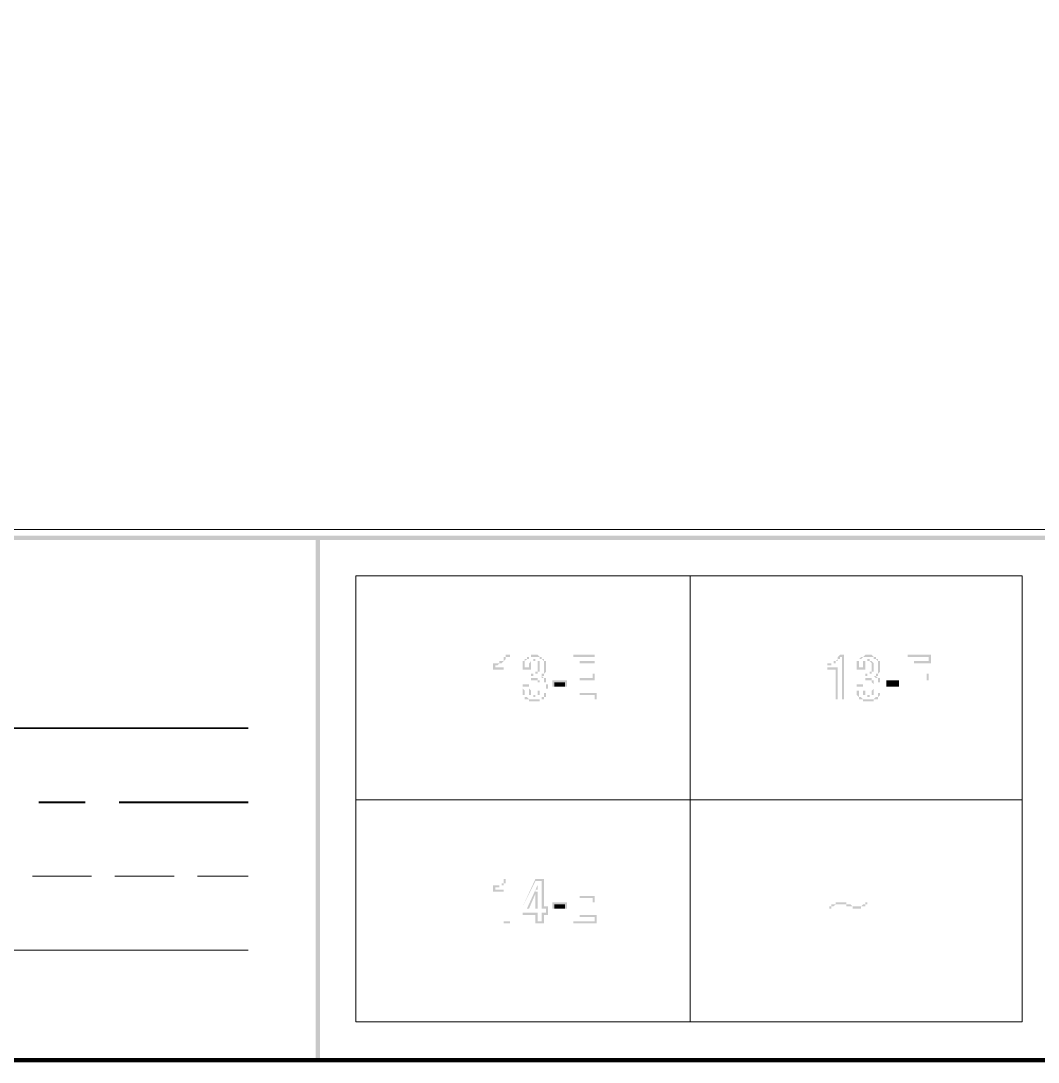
# Model space of a CAD drawing. Header units: millimetres. Extents: x 0.6 to 28.7, y 3.6 to 37.8.
# Drawn here: x 12.598 to 14.604, y 3.618 to 5.672 of the extents above; entities that cross this region are included whole.
import ezdxf

# ---------------------------------------------------------------- set-up
doc = ezdxf.new("R2010")
doc.units = ezdxf.units.MM
doc.layers.add('PDF_FRAME-TB', color=7, linetype='Continuous')

msp = doc.modelspace()

# ---------------------------------------------------------------- hatches: boundary and pattern name
at = {"layer": 'PDF_FRAME-TB', "transparency": 33554559}
h = msp.add_hatch(color=256, dxfattribs=at)
h.paths.add_polyline_path([(13.5539, 4.4174), (13.5539, 4.4174), (13.5539, 4.4174), (13.5539, 4.4132), (13.5539, 4.4132), (13.5539, 4.4132), (13.5539, 4.4132), (13.5497, 4.4091), (13.5497, 4.4091), (13.5497, 4.4091), (13.5497, 4.4091), (13.5497, 4.4091), (13.5455, 4.4049), (13.5455, 4.4049), (13.5455, 4.4049), (13.5455, 4.4049), (13.5455, 4.4049), (13.5414, 4.4049), (13.5414, 4.4049), (13.5414, 4.4049), (13.5414, 4.4049), (13.5372, 4.4007), (13.5372, 4.4007), (13.5372, 4.4007), (13.533, 4.4007), (13.533, 4.4007), (13.533, 4.4007), (13.533, 4.4007), (13.533, 4.3966), (13.5497, 4.3966), (13.5497, 4.334), (13.5622, 4.334), (13.5622, 4.4174)], flags=0)
h.paths.add_polyline_path([(13.5539, 4.4216), (13.5622, 4.4216), (13.5622, 4.334), (13.5497, 4.334), (13.5497, 4.3924), (13.5289, 4.3924), (13.5289, 4.4049), (13.5289, 4.4049), (13.533, 4.4049), (13.533, 4.4049), (13.533, 4.4049), (13.533, 4.4049), (13.5372, 4.4049), (13.5372, 4.4049), (13.5372, 4.4049), (13.5414, 4.4049), (13.5414, 4.4049), (13.5414, 4.4049), (13.5414, 4.4091), (13.5414, 4.4091), (13.5455, 4.4091), (13.5455, 4.4091), (13.5455, 4.4091), (13.5455, 4.4091), (13.5455, 4.4091), (13.5497, 4.4091), (13.5497, 4.4132), (13.5497, 4.4132), (13.5497, 4.4132), (13.5497, 4.4132), (13.5497, 4.4174), (13.5497, 4.4174), (13.5497, 4.4174), (13.5539, 4.4174), (13.5539, 4.4216), (13.5539, 4.4216)], flags=0)
h = msp.add_hatch(color=256, dxfattribs=at)
h.paths.add_polyline_path([(13.6206, 4.3799), (13.6206, 4.3799), (13.6206, 4.3799), (13.6206, 4.3799), (13.6248, 4.3799), (13.6248, 4.3841), (13.6248, 4.3841), (13.6248, 4.3841), (13.629, 4.3841), (13.629, 4.3841), (13.629, 4.3841), (13.629, 4.3882), (13.629, 4.3882), (13.629, 4.3882), (13.629, 4.3882), (13.629, 4.3924), (13.629, 4.3924), (13.629, 4.3924), (13.629, 4.3924), (13.629, 4.3966), (13.629, 4.3966), (13.629, 4.3966), (13.629, 4.3966), (13.629, 4.4007), (13.629, 4.4007), (13.629, 4.4007), (13.629, 4.4049), (13.629, 4.4049), (13.629, 4.4049), (13.629, 4.4049), (13.629, 4.4091), (13.629, 4.4091), (13.629, 4.4091), (13.629, 4.4091), (13.6248, 4.4132), (13.6248, 4.4132), (13.6248, 4.4132), (13.6248, 4.4132), (13.6248, 4.4132), (13.6248, 4.4132), (13.6206, 4.4132), (13.6206, 4.4174), (13.6206, 4.4174), (13.6206, 4.4174), (13.6164, 4.4174), (13.6164, 4.4174), (13.6164, 4.4174), (13.6164, 4.4174), (13.6123, 4.4174), (13.6123, 4.4174), (13.6123, 4.4174), (13.6081, 4.4174), (13.6081, 4.4174), (13.6081, 4.4174), (13.6039, 4.4174), (13.6039, 4.4174), (13.6039, 4.4174), (13.6039, 4.4174), (13.5998, 4.4174), (13.5998, 4.4174), (13.5998, 4.4174), (13.5998, 4.4132), (13.5956, 4.4132), (13.5956, 4.4132), (13.5956, 4.4132), (13.5956, 4.4132), (13.5956, 4.4132), (13.5956, 4.4132), (13.5914, 4.4091), (13.5914, 4.4091), (13.5914, 4.4091), (13.5914, 4.4091), (13.5914, 4.4049), (13.5914, 4.4049), (13.5914, 4.4049), (13.5914, 4.4049), (13.5914, 4.4007), (13.5914, 4.4007), (13.5914, 4.4007), (13.5914, 4.3966), (13.5914, 4.3966), (13.5914, 4.3966), (13.5998, 4.3966), (13.5998, 4.3966), (13.5998, 4.4007), (13.5998, 4.4007), (13.5998, 4.4007), (13.5998, 4.4007), (13.5998, 4.4049), (13.5998, 4.4049), (13.5998, 4.4049), (13.5998, 4.4049), (13.6039, 4.4091), (13.6039, 4.4091), (13.6039, 4.4091), (13.6039, 4.4091), (13.6039, 4.4091), (13.6039, 4.4091), (13.6081, 4.4091), (13.6081, 4.4091), (13.6081, 4.4132), (13.6081, 4.4132), (13.6123, 4.4132), (13.6123, 4.4091), (13.6123, 4.4091), (13.6164, 4.4091), (13.6164, 4.4091), (13.6164, 4.4091), (13.6164, 4.4091), (13.6164, 4.4091), (13.6164, 4.4091), (13.6206, 4.4091), (13.6206, 4.4049), (13.6206, 4.4049), (13.6206, 4.4049), (13.6206, 4.4049), (13.6206, 4.4007), (13.6206, 4.4007), (13.6206, 4.4007), (13.6206, 4.3966), (13.6206, 4.3966), (13.6206, 4.3966), (13.6206, 4.3924), (13.6206, 4.3924), (13.6206, 4.3924), (13.6206, 4.3924), (13.6206, 4.3882), (13.6206, 4.3882), (13.6206, 4.3882), (13.6164, 4.3882), (13.6164, 4.3841), (13.6164, 4.3841), (13.6164, 4.3841), (13.6164, 4.3841), (13.6164, 4.3841), (13.6123, 4.3841), (13.6123, 4.3841), (13.6123, 4.3841), (13.6123, 4.3841), (13.6081, 4.3841), (13.6081, 4.3841), (13.6081, 4.3799), (13.6039, 4.3799), (13.6039, 4.3757), (13.6081, 4.3757), (13.6081, 4.3757), (13.6081, 4.3757), (13.6123, 4.3757), (13.6123, 4.3757), (13.6123, 4.3757), (13.6123, 4.3757), (13.6164, 4.3757), (13.6164, 4.3757), (13.6164, 4.3757), (13.6164, 4.3716), (13.6164, 4.3716), (13.6206, 4.3716), (13.6206, 4.3716), (13.6206, 4.3716), (13.6206, 4.3716), (13.6206, 4.3674), (13.6206, 4.3674), (13.6206, 4.3674), (13.6206, 4.3674), (13.6206, 4.3632), (13.6206, 4.3632), (13.6206, 4.3632), (13.6206, 4.359), (13.6206, 4.359), (13.6206, 4.359), (13.6206, 4.359), (13.6206, 4.3549), (13.6206, 4.3549), (13.6206, 4.3549), (13.6206, 4.3507), (13.6206, 4.3507), (13.6206, 4.3507), (13.6206, 4.3465), (13.6206, 4.3465), (13.6206, 4.3465), (13.6206, 4.3465), (13.6206, 4.3465), (13.6206, 4.3424), (13.6206, 4.3424), (13.6164, 4.3424), (13.6164, 4.3424), (13.6164, 4.3424), (13.6164, 4.3424), (13.6164, 4.3424), (13.6123, 4.3424), (13.6123, 4.3382), (13.6123, 4.3382), (13.6123, 4.3382), (13.6081, 4.3382), (13.6081, 4.3424), (13.6081, 4.3424), (13.6039, 4.3424), (13.6039, 4.3424), (13.6039, 4.3424), (13.6039, 4.3424), (13.6039, 4.3424), (13.5998, 4.3424), (13.5998, 4.3465), (13.5998, 4.3465), (13.5998, 4.3465), (13.5998, 4.3465), (13.5998, 4.3465), (13.5998, 4.3507), (13.5998, 4.3507), (13.5998, 4.3507), (13.5998, 4.3507), (13.5998, 4.3549), (13.5998, 4.3549), (13.5998, 4.3549), (13.5998, 4.359), (13.5998, 4.359), (13.5873, 4.359), (13.5873, 4.359), (13.5873, 4.3549), (13.5873, 4.3549), (13.5873, 4.3549), (13.5914, 4.3507), (13.5914, 4.3507), (13.5914, 4.3507), (13.5914, 4.3465), (13.5914, 4.3465), (13.5914, 4.3465), (13.5914, 4.3465), (13.5914, 4.3424), (13.5914, 4.3424), (13.5914, 4.3424), (13.5914, 4.3424), (13.5914, 4.3382), (13.5956, 4.3382), (13.5956, 4.3382), (13.5956, 4.3382), (13.5956, 4.3382), (13.5956, 4.3382), (13.5956, 4.3382), (13.5998, 4.334), (13.5998, 4.334), (13.5998, 4.334), (13.5998, 4.334), (13.6039, 4.334), (13.6039, 4.334), (13.6039, 4.334), (13.6039, 4.334), (13.6081, 4.334), (13.6081, 4.334), (13.6081, 4.334), (13.6081, 4.334), (13.6123, 4.334), (13.6123, 4.334), (13.6123, 4.334), (13.6164, 4.334), (13.6164, 4.334), (13.6164, 4.334), (13.6206, 4.334), (13.6206, 4.334), (13.6206, 4.334), (13.6206, 4.334), (13.6248, 4.334), (13.6248, 4.3382), (13.6248, 4.3382), (13.6248, 4.3382), (13.6248, 4.3382), (13.6248, 4.3382), (13.629, 4.3382), (13.629, 4.3382), (13.629, 4.3424), (13.629, 4.3424), (13.629, 4.3424), (13.629, 4.3424), (13.629, 4.3424), (13.629, 4.3465), (13.629, 4.3465), (13.6331, 4.3465), (13.6331, 4.3465), (13.6331, 4.3507), (13.6331, 4.3507), (13.6331, 4.3507), (13.6331, 4.3549), (13.6331, 4.3549), (13.6331, 4.3549), (13.6331, 4.359), (13.6331, 4.359), (13.6331, 4.359), (13.6331, 4.3632), (13.6331, 4.3632), (13.6331, 4.3632), (13.6331, 4.3632), (13.6331, 4.3674), (13.6331, 4.3674), (13.6331, 4.3674), (13.629, 4.3674), (13.629, 4.3716), (13.629, 4.3716), (13.629, 4.3716), (13.629, 4.3716), (13.629, 4.3716), (13.629, 4.3757), (13.629, 4.3757), (13.6248, 4.3757), (13.6248, 4.3757), (13.6248, 4.3757), (13.6248, 4.3757), (13.6248, 4.3799), (13.6206, 4.3799), (13.6206, 4.3799), (13.6206, 4.3799)], flags=0)
h.paths.add_polyline_path([(13.6248, 4.3799), (13.6248, 4.3799), (13.6248, 4.3799), (13.6248, 4.3799), (13.629, 4.3757), (13.629, 4.3757), (13.629, 4.3757), (13.629, 4.3757), (13.629, 4.3757), (13.6331, 4.3757), (13.6331, 4.3716), (13.6331, 4.3716), (13.6331, 4.3716), (13.6331, 4.3716), (13.6331, 4.3716), (13.6331, 4.3674), (13.6331, 4.3674), (13.6331, 4.3674), (13.6331, 4.3674), (13.6331, 4.3632), (13.6331, 4.3632), (13.6373, 4.3632), (13.6373, 4.359), (13.6373, 4.359), (13.6373, 4.359), (13.6373, 4.359), (13.6373, 4.3549), (13.6373, 4.3549), (13.6331, 4.3549), (13.6331, 4.3507), (13.6331, 4.3507), (13.6331, 4.3507), (13.6331, 4.3465), (13.6331, 4.3465), (13.6331, 4.3465), (13.6331, 4.3465), (13.6331, 4.3424), (13.6331, 4.3424), (13.6331, 4.3424), (13.6331, 4.3424), (13.6331, 4.3382), (13.629, 4.3382), (13.629, 4.3382), (13.629, 4.3382), (13.629, 4.3382), (13.629, 4.3382), (13.629, 4.334), (13.629, 4.334), (13.6248, 4.334), (13.6248, 4.334), (13.6248, 4.334), (13.6248, 4.334), (13.6206, 4.334), (13.6206, 4.334), (13.6206, 4.3299), (13.6206, 4.3299), (13.6164, 4.3299), (13.6164, 4.3299), (13.6164, 4.3299), (13.6164, 4.3299), (13.6123, 4.3299), (13.6123, 4.3299), (13.6123, 4.3299), (13.6081, 4.3299), (13.6081, 4.3299), (13.6081, 4.3299), (13.6039, 4.3299), (13.6039, 4.3299), (13.6039, 4.3299), (13.6039, 4.3299), (13.5998, 4.3299), (13.5998, 4.3299), (13.5998, 4.334), (13.5998, 4.334), (13.5956, 4.334), (13.5956, 4.334), (13.5956, 4.334), (13.5956, 4.334), (13.5956, 4.334), (13.5914, 4.334), (13.5914, 4.3382), (13.5914, 4.3382), (13.5914, 4.3382), (13.5914, 4.3382), (13.5914, 4.3382), (13.5914, 4.3382), (13.5914, 4.3424), (13.5873, 4.3424), (13.5873, 4.3424), (13.5873, 4.3424), (13.5873, 4.3465), (13.5873, 4.3465), (13.5873, 4.3465), (13.5873, 4.3465), (13.5873, 4.3507), (13.5873, 4.3507), (13.5873, 4.3507), (13.5873, 4.3549), (13.5873, 4.3549), (13.5873, 4.3549), (13.5873, 4.359), (13.5873, 4.359), (13.5873, 4.359), (13.5873, 4.359), (13.5873, 4.359), (13.5873, 4.3632), (13.5998, 4.3632), (13.5998, 4.359), (13.5998, 4.359), (13.5998, 4.3549), (13.5998, 4.3549), (13.5998, 4.3549), (13.6039, 4.3507), (13.6039, 4.3507), (13.6039, 4.3507), (13.6039, 4.3507), (13.6039, 4.3465), (13.6039, 4.3465), (13.6039, 4.3465), (13.6039, 4.3465), (13.6039, 4.3465), (13.6039, 4.3465), (13.6039, 4.3424), (13.6081, 4.3424), (13.6081, 4.3424), (13.6081, 4.3424), (13.6081, 4.3424), (13.6123, 4.3424), (13.6123, 4.3424), (13.6123, 4.3424), (13.6123, 4.3424), (13.6164, 4.3424), (13.6164, 4.3465), (13.6164, 4.3465), (13.6164, 4.3465), (13.6164, 4.3465), (13.6164, 4.3465), (13.6164, 4.3465), (13.6164, 4.3507), (13.6164, 4.3507), (13.6206, 4.3507), (13.6206, 4.3507), (13.6206, 4.3549), (13.6206, 4.3549), (13.6206, 4.3549), (13.6206, 4.359), (13.6206, 4.359), (13.6206, 4.359), (13.6206, 4.3632), (13.6206, 4.3632), (13.6206, 4.3632), (13.6206, 4.3674), (13.6164, 4.3674), (13.6164, 4.3674), (13.6164, 4.3674), (13.6164, 4.3674), (13.6164, 4.3716), (13.6164, 4.3716), (13.6164, 4.3716), (13.6164, 4.3716), (13.6164, 4.3716), (13.6123, 4.3716), (13.6123, 4.3716), (13.6123, 4.3716), (13.6081, 4.3716), (13.6081, 4.3716), (13.6081, 4.3716), (13.6081, 4.3716), (13.6039, 4.3716), (13.6039, 4.3716), (13.6039, 4.3716), (13.6039, 4.3716), (13.6039, 4.3841), (13.6039, 4.3841), (13.6081, 4.3841), (13.6081, 4.3841), (13.6081, 4.3841), (13.6081, 4.3841), (13.6123, 4.3841), (13.6123, 4.3841), (13.6123, 4.3841), (13.6123, 4.3882), (13.6164, 4.3882), (13.6164, 4.3882), (13.6164, 4.3882), (13.6164, 4.3882), (13.6164, 4.3882), (13.6164, 4.3924), (13.6164, 4.3924), (13.6164, 4.3924), (13.6164, 4.3924), (13.6164, 4.3966), (13.6164, 4.3966), (13.6164, 4.3966), (13.6164, 4.3966), (13.6164, 4.4007), (13.6164, 4.4007), (13.6164, 4.4007), (13.6164, 4.4049), (13.6164, 4.4049), (13.6164, 4.4049), (13.6164, 4.4049), (13.6164, 4.4049), (13.6164, 4.4049), (13.6164, 4.4091), (13.6123, 4.4091), (13.6123, 4.4091), (13.6123, 4.4091), (13.6081, 4.4091), (13.6081, 4.4091), (13.6081, 4.4091), (13.6081, 4.4091), (13.6039, 4.4091), (13.6039, 4.4049), (13.6039, 4.4049), (13.6039, 4.4049), (13.6039, 4.4049), (13.6039, 4.4049), (13.6039, 4.4049), (13.6039, 4.4007), (13.6039, 4.4007), (13.6039, 4.4007), (13.6039, 4.3966), (13.6039, 4.3966), (13.6039, 4.3966), (13.6039, 4.3924), (13.5873, 4.3924), (13.5873, 4.3966), (13.5873, 4.3966), (13.5873, 4.4007), (13.5873, 4.4007), (13.5873, 4.4007), (13.5873, 4.4049), (13.5873, 4.4049), (13.5873, 4.4049), (13.5873, 4.4049), (13.5873, 4.4091), (13.5873, 4.4091), (13.5914, 4.4091), (13.5914, 4.4091), (13.5914, 4.4132), (13.5914, 4.4132), (13.5914, 4.4132), (13.5914, 4.4132), (13.5914, 4.4132), (13.5914, 4.4132), (13.5956, 4.4132), (13.5956, 4.4174), (13.5956, 4.4174), (13.5956, 4.4174), (13.5956, 4.4174), (13.5998, 4.4174), (13.5998, 4.4174), (13.5998, 4.4174), (13.5998, 4.4174), (13.6039, 4.4174), (13.6039, 4.4216), (13.6039, 4.4216), (13.6039, 4.4216), (13.6081, 4.4216), (13.6081, 4.4216), (13.6081, 4.4216), (13.6123, 4.4216), (13.6123, 4.4216), (13.6123, 4.4216), (13.6164, 4.4216), (13.6164, 4.4216), (13.6164, 4.4216), (13.6164, 4.4216), (13.6206, 4.4174), (13.6206, 4.4174), (13.6206, 4.4174), (13.6206, 4.4174), (13.6248, 4.4174), (13.6248, 4.4174), (13.6248, 4.4174), (13.6248, 4.4174), (13.6248, 4.4132), (13.629, 4.4132), (13.629, 4.4132), (13.629, 4.4132), (13.629, 4.4132), (13.629, 4.4132), (13.629, 4.4091), (13.6331, 4.4091), (13.6331, 4.4091), (13.6331, 4.4091), (13.6331, 4.4049), (13.6331, 4.4049), (13.6331, 4.4049), (13.6331, 4.4007), (13.6331, 4.4007), (13.6331, 4.4007), (13.6331, 4.4007), (13.6331, 4.3966), (13.6331, 4.3966), (13.6331, 4.3966), (13.6331, 4.3924), (13.6331, 4.3924), (13.6331, 4.3924), (13.6331, 4.3924), (13.6331, 4.3882), (13.6331, 4.3882), (13.6331, 4.3882), (13.6331, 4.3882), (13.629, 4.3841), (13.629, 4.3841), (13.629, 4.3841), (13.629, 4.3841), (13.629, 4.3841), (13.629, 4.3841), (13.629, 4.3799), (13.6248, 4.3799), (13.6248, 4.3799), (13.6248, 4.3799), (13.6248, 4.3799)], flags=0)
h = msp.add_hatch(color=256, dxfattribs=at)
h.paths.add_polyline_path([(13.6873, 4.4174), (13.6873, 4.334), (13.729, 4.334), (13.729, 4.3424), (13.6998, 4.3424), (13.6998, 4.3757), (13.7249, 4.3757), (13.7249, 4.3841), (13.6998, 4.3841), (13.6998, 4.4091), (13.729, 4.4091), (13.729, 4.4174)], flags=0)
h.paths.add_polyline_path([(13.6873, 4.4216), (13.729, 4.4216), (13.729, 4.4049), (13.6998, 4.4049), (13.6998, 4.3841), (13.729, 4.3841), (13.729, 4.3716), (13.6998, 4.3716), (13.6998, 4.3465), (13.7332, 4.3465), (13.7332, 4.334), (13.6873, 4.334)], flags=0)
h = msp.add_hatch(color=256, dxfattribs=at)
h.paths.add_polyline_path([(14.2127, 4.4174), (14.2127, 4.4174), (14.2127, 4.4174), (14.2127, 4.4132), (14.2127, 4.4132), (14.2127, 4.4132), (14.2086, 4.4132), (14.2086, 4.4091), (14.2086, 4.4091), (14.2086, 4.4091), (14.2086, 4.4091), (14.2044, 4.4091), (14.2044, 4.4049), (14.2044, 4.4049), (14.2044, 4.4049), (14.2044, 4.4049), (14.2002, 4.4049), (14.2002, 4.4049), (14.2002, 4.4049), (14.2002, 4.4049), (14.1961, 4.4049), (14.1961, 4.4007), (14.1961, 4.4007), (14.1961, 4.4007), (14.1919, 4.4007), (14.1919, 4.4007), (14.1919, 4.4007), (14.1877, 4.4007), (14.1877, 4.3966), (14.2086, 4.3966), (14.2086, 4.334), (14.2169, 4.334), (14.2169, 4.4174)], flags=0)
h.paths.add_polyline_path([(14.2127, 4.4216), (14.2211, 4.4216), (14.2211, 4.334), (14.2044, 4.334), (14.2044, 4.3924), (14.1877, 4.3924), (14.1877, 4.4049), (14.1877, 4.4049), (14.1877, 4.4049), (14.1919, 4.4049), (14.1919, 4.4049), (14.1919, 4.4049), (14.1961, 4.4049), (14.1961, 4.4049), (14.1961, 4.4049), (14.1961, 4.4049), (14.2002, 4.4049), (14.2002, 4.4049), (14.2002, 4.4091), (14.2002, 4.4091), (14.2044, 4.4091), (14.2044, 4.4091), (14.2044, 4.4091), (14.2044, 4.4091), (14.2044, 4.4091), (14.2044, 4.4091), (14.2086, 4.4132), (14.2086, 4.4132), (14.2086, 4.4132), (14.2086, 4.4132), (14.2086, 4.4174), (14.2086, 4.4174), (14.2086, 4.4174), (14.2086, 4.4174), (14.2127, 4.4216), (14.2127, 4.4216)], flags=0)
h = msp.add_hatch(color=256, dxfattribs=at)
h.paths.add_polyline_path([(14.2795, 4.3799), (14.2795, 4.3799), (14.2795, 4.3799), (14.2795, 4.3799), (14.2836, 4.3799), (14.2836, 4.3841), (14.2836, 4.3841), (14.2836, 4.3841), (14.2836, 4.3841), (14.2878, 4.3841), (14.2878, 4.3841), (14.2878, 4.3882), (14.2878, 4.3882), (14.2878, 4.3882), (14.2878, 4.3882), (14.2878, 4.3924), (14.2878, 4.3924), (14.2878, 4.3924), (14.2878, 4.3924), (14.2878, 4.3966), (14.2878, 4.3966), (14.2878, 4.3966), (14.2878, 4.3966), (14.2878, 4.4007), (14.2878, 4.4007), (14.2878, 4.4007), (14.2878, 4.4049), (14.2878, 4.4049), (14.2878, 4.4049), (14.2878, 4.4049), (14.2878, 4.4091), (14.2878, 4.4091), (14.2878, 4.4091), (14.2878, 4.4091), (14.2836, 4.4132), (14.2836, 4.4132), (14.2836, 4.4132), (14.2836, 4.4132), (14.2836, 4.4132), (14.2795, 4.4132), (14.2795, 4.4132), (14.2795, 4.4174), (14.2795, 4.4174), (14.2795, 4.4174), (14.2753, 4.4174), (14.2753, 4.4174), (14.2753, 4.4174), (14.2711, 4.4174), (14.2711, 4.4174), (14.2711, 4.4174), (14.2711, 4.4174), (14.267, 4.4174), (14.267, 4.4174), (14.267, 4.4174), (14.2628, 4.4174), (14.2628, 4.4174), (14.2628, 4.4174), (14.2586, 4.4174), (14.2586, 4.4174), (14.2586, 4.4174), (14.2586, 4.4174), (14.2545, 4.4132), (14.2545, 4.4132), (14.2545, 4.4132), (14.2545, 4.4132), (14.2545, 4.4132), (14.2545, 4.4132), (14.2503, 4.4132), (14.2503, 4.4091), (14.2503, 4.4091), (14.2503, 4.4091), (14.2503, 4.4091), (14.2503, 4.4049), (14.2503, 4.4049), (14.2503, 4.4049), (14.2503, 4.4049), (14.2503, 4.4007), (14.2503, 4.4007), (14.2503, 4.4007), (14.2503, 4.3966), (14.2503, 4.3966), (14.2503, 4.3966), (14.2586, 4.3966), (14.2586, 4.3966), (14.2586, 4.4007), (14.2586, 4.4007), (14.2586, 4.4007), (14.2586, 4.4007), (14.2586, 4.4049), (14.2586, 4.4049), (14.2586, 4.4049), (14.2586, 4.4049), (14.2586, 4.4091), (14.2586, 4.4091), (14.2628, 4.4091), (14.2628, 4.4091), (14.2628, 4.4091), (14.2628, 4.4091), (14.267, 4.4091), (14.267, 4.4091), (14.267, 4.4132), (14.267, 4.4132), (14.2711, 4.4132), (14.2711, 4.4091), (14.2711, 4.4091), (14.2753, 4.4091), (14.2753, 4.4091), (14.2753, 4.4091), (14.2753, 4.4091), (14.2753, 4.4091), (14.2753, 4.4091), (14.2753, 4.4091), (14.2795, 4.4049), (14.2795, 4.4049), (14.2795, 4.4049), (14.2795, 4.4049), (14.2795, 4.4007), (14.2795, 4.4007), (14.2795, 4.4007), (14.2795, 4.3966), (14.2795, 4.3966), (14.2795, 4.3966), (14.2795, 4.3924), (14.2795, 4.3924), (14.2795, 4.3924), (14.2795, 4.3924), (14.2795, 4.3882), (14.2795, 4.3882), (14.2753, 4.3882), (14.2753, 4.3882), (14.2753, 4.3841), (14.2753, 4.3841), (14.2753, 4.3841), (14.2753, 4.3841), (14.2753, 4.3841), (14.2711, 4.3841), (14.2711, 4.3841), (14.2711, 4.3841), (14.2711, 4.3841), (14.267, 4.3841), (14.267, 4.3841), (14.267, 4.3799), (14.2628, 4.3799), (14.2628, 4.3757), (14.2628, 4.3757), (14.267, 4.3757), (14.267, 4.3757), (14.267, 4.3757), (14.2711, 4.3757), (14.2711, 4.3757), (14.2711, 4.3757), (14.2753, 4.3757), (14.2753, 4.3757), (14.2753, 4.3757), (14.2753, 4.3716), (14.2753, 4.3716), (14.2795, 4.3716), (14.2795, 4.3716), (14.2795, 4.3716), (14.2795, 4.3716), (14.2795, 4.3674), (14.2795, 4.3674), (14.2795, 4.3674), (14.2795, 4.3674), (14.2795, 4.3632), (14.2795, 4.3632), (14.2795, 4.3632), (14.2795, 4.359), (14.2795, 4.359), (14.2795, 4.359), (14.2795, 4.359), (14.2795, 4.3549), (14.2795, 4.3549), (14.2795, 4.3549), (14.2795, 4.3507), (14.2795, 4.3507), (14.2795, 4.3507), (14.2795, 4.3465), (14.2795, 4.3465), (14.2795, 4.3465), (14.2795, 4.3465), (14.2795, 4.3465), (14.2795, 4.3424), (14.2753, 4.3424), (14.2753, 4.3424), (14.2753, 4.3424), (14.2753, 4.3424), (14.2753, 4.3424), (14.2711, 4.3424), (14.2711, 4.3424), (14.2711, 4.3382), (14.2711, 4.3382), (14.267, 4.3382), (14.267, 4.3382), (14.267, 4.3424), (14.267, 4.3424), (14.2628, 4.3424), (14.2628, 4.3424), (14.2628, 4.3424), (14.2628, 4.3424), (14.2628, 4.3424), (14.2586, 4.3424), (14.2586, 4.3465), (14.2586, 4.3465), (14.2586, 4.3465), (14.2586, 4.3465), (14.2586, 4.3465), (14.2586, 4.3507), (14.2586, 4.3507), (14.2586, 4.3507), (14.2586, 4.3507), (14.2586, 4.3549), (14.2586, 4.3549), (14.2586, 4.3549), (14.2586, 4.359), (14.2586, 4.359), (14.2461, 4.359), (14.2461, 4.359), (14.2461, 4.3549), (14.2461, 4.3549), (14.2461, 4.3549), (14.2461, 4.3507), (14.2461, 4.3507), (14.2503, 4.3507), (14.2503, 4.3465), (14.2503, 4.3465), (14.2503, 4.3465), (14.2503, 4.3465), (14.2503, 4.3424), (14.2503, 4.3424), (14.2503, 4.3424), (14.2503, 4.3424), (14.2503, 4.3382), (14.2503, 4.3382), (14.2545, 4.3382), (14.2545, 4.3382), (14.2545, 4.3382), (14.2545, 4.3382), (14.2545, 4.3382), (14.2586, 4.334), (14.2586, 4.334), (14.2586, 4.334), (14.2586, 4.334), (14.2586, 4.334), (14.2628, 4.334), (14.2628, 4.334), (14.2628, 4.334), (14.267, 4.334), (14.267, 4.334), (14.267, 4.334), (14.267, 4.334), (14.2711, 4.334), (14.2711, 4.334), (14.2711, 4.334), (14.2753, 4.334), (14.2753, 4.334), (14.2753, 4.334), (14.2753, 4.334), (14.2795, 4.334), (14.2795, 4.334), (14.2795, 4.334), (14.2795, 4.334), (14.2836, 4.3382), (14.2836, 4.3382), (14.2836, 4.3382), (14.2836, 4.3382), (14.2836, 4.3382), (14.2836, 4.3382), (14.2878, 4.3382), (14.2878, 4.3424), (14.2878, 4.3424), (14.2878, 4.3424), (14.2878, 4.3424), (14.2878, 4.3424), (14.2878, 4.3465), (14.2878, 4.3465), (14.2878, 4.3465), (14.292, 4.3465), (14.292, 4.3507), (14.292, 4.3507), (14.292, 4.3507), (14.292, 4.3549), (14.292, 4.3549), (14.292, 4.3549), (14.292, 4.359), (14.292, 4.359), (14.292, 4.359), (14.292, 4.3632), (14.292, 4.3632), (14.292, 4.3632), (14.292, 4.3632), (14.292, 4.3674), (14.292, 4.3674), (14.2878, 4.3674), (14.2878, 4.3674), (14.2878, 4.3716), (14.2878, 4.3716), (14.2878, 4.3716), (14.2878, 4.3716), (14.2878, 4.3716), (14.2878, 4.3757), (14.2878, 4.3757), (14.2836, 4.3757), (14.2836, 4.3757), (14.2836, 4.3757), (14.2836, 4.3757), (14.2795, 4.3799), (14.2795, 4.3799), (14.2795, 4.3799), (14.2795, 4.3799)], flags=0)
h.paths.add_polyline_path([(14.2836, 4.3799), (14.2836, 4.3799), (14.2836, 4.3799), (14.2836, 4.3799), (14.2878, 4.3757), (14.2878, 4.3757), (14.2878, 4.3757), (14.2878, 4.3757), (14.2878, 4.3757), (14.292, 4.3757), (14.292, 4.3716), (14.292, 4.3716), (14.292, 4.3716), (14.292, 4.3716), (14.292, 4.3716), (14.292, 4.3674), (14.292, 4.3674), (14.292, 4.3674), (14.292, 4.3674), (14.292, 4.3632), (14.292, 4.3632), (14.292, 4.3632), (14.292, 4.359), (14.292, 4.359), (14.292, 4.359), (14.292, 4.359), (14.292, 4.3549), (14.292, 4.3549), (14.292, 4.3549), (14.292, 4.3507), (14.292, 4.3507), (14.292, 4.3507), (14.292, 4.3465), (14.292, 4.3465), (14.292, 4.3465), (14.292, 4.3465), (14.292, 4.3424), (14.292, 4.3424), (14.292, 4.3424), (14.292, 4.3424), (14.2878, 4.3382), (14.2878, 4.3382), (14.2878, 4.3382), (14.2878, 4.3382), (14.2878, 4.3382), (14.2878, 4.3382), (14.2878, 4.334), (14.2836, 4.334), (14.2836, 4.334), (14.2836, 4.334), (14.2836, 4.334), (14.2836, 4.334), (14.2795, 4.334), (14.2795, 4.334), (14.2795, 4.3299), (14.2795, 4.3299), (14.2753, 4.3299), (14.2753, 4.3299), (14.2753, 4.3299), (14.2711, 4.3299), (14.2711, 4.3299), (14.2711, 4.3299), (14.2711, 4.3299), (14.267, 4.3299), (14.267, 4.3299), (14.267, 4.3299), (14.2628, 4.3299), (14.2628, 4.3299), (14.2628, 4.3299), (14.2628, 4.3299), (14.2586, 4.3299), (14.2586, 4.3299), (14.2586, 4.334), (14.2586, 4.334), (14.2545, 4.334), (14.2545, 4.334), (14.2545, 4.334), (14.2545, 4.334), (14.2503, 4.334), (14.2503, 4.334), (14.2503, 4.3382), (14.2503, 4.3382), (14.2503, 4.3382), (14.2503, 4.3382), (14.2503, 4.3382), (14.2503, 4.3382), (14.2461, 4.3424), (14.2461, 4.3424), (14.2461, 4.3424), (14.2461, 4.3424), (14.2461, 4.3465), (14.2461, 4.3465), (14.2461, 4.3465), (14.2461, 4.3465), (14.2461, 4.3507), (14.2461, 4.3507), (14.2461, 4.3507), (14.2461, 4.3549), (14.2461, 4.3549), (14.2461, 4.3549), (14.2461, 4.359), (14.2461, 4.359), (14.2461, 4.359), (14.2461, 4.359), (14.2461, 4.359), (14.2461, 4.3632), (14.2586, 4.3632), (14.2586, 4.359), (14.2586, 4.359), (14.2586, 4.3549), (14.2586, 4.3549), (14.2586, 4.3549), (14.2586, 4.3507), (14.2586, 4.3507), (14.2628, 4.3507), (14.2628, 4.3507), (14.2628, 4.3465), (14.2628, 4.3465), (14.2628, 4.3465), (14.2628, 4.3465), (14.2628, 4.3465), (14.2628, 4.3465), (14.2628, 4.3424), (14.267, 4.3424), (14.267, 4.3424), (14.267, 4.3424), (14.267, 4.3424), (14.267, 4.3424), (14.2711, 4.3424), (14.2711, 4.3424), (14.2711, 4.3424), (14.2753, 4.3424), (14.2753, 4.3465), (14.2753, 4.3465), (14.2753, 4.3465), (14.2753, 4.3465), (14.2753, 4.3465), (14.2753, 4.3465), (14.2753, 4.3507), (14.2753, 4.3507), (14.2753, 4.3507), (14.2753, 4.3507), (14.2795, 4.3549), (14.2795, 4.3549), (14.2795, 4.3549), (14.2795, 4.359), (14.2795, 4.359), (14.2795, 4.359), (14.2795, 4.3632), (14.2795, 4.3632), (14.2795, 4.3632), (14.2753, 4.3674), (14.2753, 4.3674), (14.2753, 4.3674), (14.2753, 4.3674), (14.2753, 4.3674), (14.2753, 4.3716), (14.2753, 4.3716), (14.2753, 4.3716), (14.2753, 4.3716), (14.2711, 4.3716), (14.2711, 4.3716), (14.2711, 4.3716), (14.2711, 4.3716), (14.267, 4.3716), (14.267, 4.3716), (14.267, 4.3716), (14.2628, 4.3716), (14.2628, 4.3716), (14.2628, 4.3716), (14.2628, 4.3716), (14.2628, 4.3716), (14.2628, 4.3841), (14.2628, 4.3841), (14.2628, 4.3841), (14.267, 4.3841), (14.267, 4.3841), (14.267, 4.3841), (14.2711, 4.3841), (14.2711, 4.3841), (14.2711, 4.3841), (14.2711, 4.3882), (14.2711, 4.3882), (14.2753, 4.3882), (14.2753, 4.3882), (14.2753, 4.3882), (14.2753, 4.3882), (14.2753, 4.3924), (14.2753, 4.3924), (14.2753, 4.3924), (14.2753, 4.3924), (14.2753, 4.3966), (14.2753, 4.3966), (14.2753, 4.3966), (14.2753, 4.3966), (14.2753, 4.4007), (14.2753, 4.4007), (14.2753, 4.4007), (14.2753, 4.4049), (14.2753, 4.4049), (14.2753, 4.4049), (14.2753, 4.4049), (14.2753, 4.4049), (14.2753, 4.4049), (14.2711, 4.4091), (14.2711, 4.4091), (14.2711, 4.4091), (14.2711, 4.4091), (14.267, 4.4091), (14.267, 4.4091), (14.267, 4.4091), (14.267, 4.4091), (14.2628, 4.4091), (14.2628, 4.4049), (14.2628, 4.4049), (14.2628, 4.4049), (14.2628, 4.4049), (14.2628, 4.4049), (14.2628, 4.4049), (14.2628, 4.4007), (14.2628, 4.4007), (14.2628, 4.4007), (14.2628, 4.3966), (14.2628, 4.3966), (14.2628, 4.3966), (14.2628, 4.3924), (14.2461, 4.3924), (14.2461, 4.3966), (14.2461, 4.3966), (14.2461, 4.4007), (14.2461, 4.4007), (14.2461, 4.4007), (14.2461, 4.4049), (14.2461, 4.4049), (14.2461, 4.4049), (14.2461, 4.4049), (14.2461, 4.4091), (14.2461, 4.4091), (14.2461, 4.4091), (14.2503, 4.4091), (14.2503, 4.4132), (14.2503, 4.4132), (14.2503, 4.4132), (14.2503, 4.4132), (14.2503, 4.4132), (14.2503, 4.4132), (14.2503, 4.4132), (14.2545, 4.4174), (14.2545, 4.4174), (14.2545, 4.4174), (14.2545, 4.4174), (14.2545, 4.4174), (14.2586, 4.4174), (14.2586, 4.4174), (14.2586, 4.4174), (14.2586, 4.4174), (14.2628, 4.4216), (14.2628, 4.4216), (14.2628, 4.4216), (14.267, 4.4216), (14.267, 4.4216), (14.267, 4.4216), (14.2711, 4.4216), (14.2711, 4.4216), (14.2711, 4.4216), (14.2711, 4.4216), (14.2753, 4.4216), (14.2753, 4.4216), (14.2753, 4.4216), (14.2795, 4.4174), (14.2795, 4.4174), (14.2795, 4.4174), (14.2795, 4.4174), (14.2836, 4.4174), (14.2836, 4.4174), (14.2836, 4.4174), (14.2836, 4.4174), (14.2836, 4.4132), (14.2878, 4.4132), (14.2878, 4.4132), (14.2878, 4.4132), (14.2878, 4.4132), (14.2878, 4.4132), (14.2878, 4.4091), (14.2878, 4.4091), (14.292, 4.4091), (14.292, 4.4091), (14.292, 4.4049), (14.292, 4.4049), (14.292, 4.4049), (14.292, 4.4007), (14.292, 4.4007), (14.292, 4.4007), (14.292, 4.4007), (14.292, 4.3966), (14.292, 4.3966), (14.292, 4.3966), (14.292, 4.3924), (14.292, 4.3924), (14.292, 4.3924), (14.292, 4.3924), (14.292, 4.3882), (14.292, 4.3882), (14.292, 4.3882), (14.292, 4.3882), (14.2878, 4.3841), (14.2878, 4.3841), (14.2878, 4.3841), (14.2878, 4.3841), (14.2878, 4.3841), (14.2878, 4.3841), (14.2878, 4.3799), (14.2836, 4.3799), (14.2836, 4.3799), (14.2836, 4.3799), (14.2836, 4.3799)], flags=0)
h = msp.add_hatch(color=256, dxfattribs=at)
h.paths.add_polyline_path([(14.3462, 4.4174), (14.3462, 4.334), (14.3587, 4.334), (14.3587, 4.3716), (14.3837, 4.3716), (14.3837, 4.3841), (14.3587, 4.3841), (14.3587, 4.4091), (14.3879, 4.4091), (14.3879, 4.4174)], flags=0)
h.paths.add_polyline_path([(14.3462, 4.4216), (14.3921, 4.4216), (14.3921, 4.4049), (14.3587, 4.4049), (14.3587, 4.3841), (14.3879, 4.3841), (14.3879, 4.3716), (14.3587, 4.3716), (14.3587, 4.334), (14.3462, 4.334)], flags=0)
h = msp.add_hatch(color=256, dxfattribs=at)
h.paths.add_polyline_path([(13.5539, 3.9796), (13.5539, 3.9796), (13.5539, 3.9754), (13.5539, 3.9754), (13.5539, 3.9754), (13.5539, 3.9754), (13.5539, 3.9712), (13.5497, 3.9712), (13.5497, 3.9712), (13.5497, 3.9712), (13.5497, 3.9671), (13.5497, 3.9671), (13.5455, 3.9671), (13.5455, 3.9671), (13.5455, 3.9671), (13.5455, 3.9671), (13.5455, 3.9671), (13.5414, 3.9671), (13.5414, 3.9629), (13.5414, 3.9629), (13.5414, 3.9629), (13.5372, 3.9629), (13.5372, 3.9629), (13.5372, 3.9629), (13.533, 3.9629), (13.533, 3.9629), (13.533, 3.9629), (13.533, 3.9629), (13.533, 3.9587), (13.5497, 3.9587), (13.5497, 3.8962), (13.5622, 3.8962), (13.5622, 3.9796)], flags=0)
h.paths.add_polyline_path([(13.5539, 3.9796), (13.5622, 3.9796), (13.5622, 3.892), (13.5497, 3.892), (13.5497, 3.9546), (13.5289, 3.9546), (13.5289, 3.9671), (13.5289, 3.9671), (13.533, 3.9671), (13.533, 3.9671), (13.533, 3.9671), (13.533, 3.9671), (13.5372, 3.9671), (13.5372, 3.9671), (13.5372, 3.9671), (13.5414, 3.9671), (13.5414, 3.9671), (13.5414, 3.9671), (13.5414, 3.9671), (13.5414, 3.9671), (13.5455, 3.9671), (13.5455, 3.9712), (13.5455, 3.9712), (13.5455, 3.9712), (13.5455, 3.9712), (13.5497, 3.9712), (13.5497, 3.9712), (13.5497, 3.9754), (13.5497, 3.9754), (13.5497, 3.9754), (13.5497, 3.9754), (13.5497, 3.9754), (13.5497, 3.9796), (13.5539, 3.9796), (13.5539, 3.9796), (13.5539, 3.9796)], flags=0)
h = msp.add_hatch(color=256, dxfattribs=at)
h.paths.add_polyline_path([(13.6164, 3.9671), (13.6164, 3.9212), (13.5956, 3.9212)], flags=0)
h.paths.add_polyline_path([(13.6123, 3.9754), (13.5873, 3.9254), (13.5873, 3.9129), (13.6164, 3.9129), (13.6164, 3.8962), (13.6248, 3.8962), (13.6248, 3.9129), (13.6331, 3.9129), (13.6331, 3.9212), (13.6248, 3.9212), (13.6248, 3.9754)], flags=0)
h.paths.add_polyline_path([(13.6164, 3.9629), (13.6164, 3.9587), (13.6123, 3.9587), (13.6123, 3.9587), (13.6123, 3.9587), (13.6123, 3.9546), (13.6123, 3.9546), (13.6123, 3.9546), (13.6123, 3.9546), (13.6123, 3.9504), (13.6123, 3.9504), (13.5998, 3.9212), (13.6123, 3.9212), (13.6123, 3.9504), (13.6123, 3.9504), (13.6123, 3.9504), (13.6123, 3.9546), (13.6123, 3.9546), (13.6123, 3.9546), (13.6164, 3.9546), (13.6164, 3.9587), (13.6164, 3.9587), (13.6164, 3.9587), (13.6164, 3.9629), (13.6164, 3.9629)], flags=0)
h.paths.add_polyline_path([(13.6123, 3.9796), (13.6289, 3.9796), (13.6289, 3.9254), (13.6373, 3.9254), (13.6373, 3.9087), (13.6289, 3.9087), (13.6289, 3.892), (13.6123, 3.892), (13.6123, 3.9087), (13.5873, 3.9087), (13.5873, 3.9254)], flags=0)
h = msp.add_hatch(color=256, dxfattribs=at)
h.paths.add_polyline_path([(13.6873, 3.9796), (13.6873, 3.8962), (13.729, 3.8962), (13.729, 3.9045), (13.6998, 3.9045), (13.6998, 3.9337), (13.7249, 3.9337), (13.7249, 3.942), (13.6998, 3.942), (13.6998, 3.9671), (13.729, 3.9671), (13.729, 3.9796)], flags=0)
h.paths.add_polyline_path([(13.6873, 3.9796), (13.729, 3.9796), (13.729, 3.9671), (13.6998, 3.9671), (13.6998, 3.9462), (13.729, 3.9462), (13.729, 3.9337), (13.6998, 3.9337), (13.6998, 3.9087), (13.7332, 3.9087), (13.7332, 3.892), (13.6873, 3.892)], flags=0)
msp.add_hatch(color=256, dxfattribs=at).paths.add_polyline_path([(14.267, 3.9337), (14.267, 3.9295), (14.267, 3.9295), (14.267, 3.9295), (14.267, 3.9295), (14.2628, 3.9295), (14.2628, 3.9254), (14.2628, 3.9254), (14.2628, 3.9254), (14.2586, 3.9254), (14.2586, 3.9254), (14.2586, 3.9254), (14.2586, 3.9254), (14.2586, 3.9254), (14.2545, 3.9254), (14.2545, 3.9254), (14.2545, 3.9212), (14.2545, 3.9212), (14.2503, 3.9212), (14.2503, 3.9212), (14.2503, 3.9212), (14.2503, 3.9212), (14.2461, 3.9212), (14.2461, 3.9212), (14.2461, 3.9212), (14.2461, 3.9212), (14.2419, 3.9212), (14.2419, 3.9212), (14.2419, 3.9212), (14.2419, 3.9212), (14.2378, 3.9212), (14.2378, 3.9254), (14.2378, 3.9254), (14.2378, 3.9254), (14.2336, 3.9254), (14.2336, 3.9254), (14.2336, 3.9254), (14.2294, 3.9254), (14.2294, 3.9254), (14.2294, 3.9254), (14.2294, 3.9254), (14.2253, 3.9254), (14.2253, 3.9295), (14.2253, 3.9295), (14.2211, 3.9295), (14.2211, 3.9295), (14.2211, 3.9295), (14.2211, 3.9295), (14.2169, 3.9295), (14.2169, 3.9295), (14.2169, 3.9295), (14.2169, 3.9295), (14.2128, 3.9295), (14.2128, 3.9295), (14.2128, 3.9295), (14.2128, 3.9295), (14.2086, 3.9295), (14.2086, 3.9295), (14.2086, 3.9295), (14.2086, 3.9295), (14.2044, 3.9295), (14.2044, 3.9295), (14.2044, 3.9295), (14.2044, 3.9295), (14.2002, 3.9254), (14.2002, 3.9254), (14.2002, 3.9254), (14.2002, 3.9254), (14.2002, 3.9254), (14.1961, 3.9254), (14.1961, 3.9254), (14.1961, 3.9254), (14.1961, 3.9212), (14.1919, 3.9212), (14.1919, 3.9212), (14.1919, 3.9212), (14.1919, 3.9254), (14.1919, 3.9254), (14.1919, 3.9254), (14.1961, 3.9254), (14.1961, 3.9295), (14.1961, 3.9295), (14.1961, 3.9295), (14.2002, 3.9295), (14.2002, 3.9295), (14.2002, 3.9295), (14.2002, 3.9295), (14.2044, 3.9295), (14.2044, 3.9295), (14.2044, 3.9337), (14.2044, 3.9337), (14.2086, 3.9337), (14.2086, 3.9337), (14.2086, 3.9337), (14.2086, 3.9337), (14.2128, 3.9337), (14.2128, 3.9337), (14.2128, 3.9337), (14.2128, 3.9337), (14.2169, 3.9337), (14.2169, 3.9337), (14.2169, 3.9337), (14.2169, 3.9337), (14.2211, 3.9337), (14.2211, 3.9337), (14.2211, 3.9337), (14.2211, 3.9337), (14.2253, 3.9337), (14.2253, 3.9295), (14.2253, 3.9295), (14.2253, 3.9295), (14.2253, 3.9295), (14.2294, 3.9295), (14.2294, 3.9295), (14.2294, 3.9295), (14.2294, 3.9295), (14.2336, 3.9295), (14.2336, 3.9295), (14.2336, 3.9295), (14.2378, 3.9254), (14.2378, 3.9254), (14.2378, 3.9254), (14.2419, 3.9254), (14.2419, 3.9254), (14.2419, 3.9254), (14.2419, 3.9254), (14.2461, 3.9254), (14.2461, 3.9254), (14.2461, 3.9254), (14.2461, 3.9254), (14.2461, 3.9254), (14.2461, 3.9254), (14.2503, 3.9254), (14.2503, 3.9254), (14.2503, 3.9254), (14.2503, 3.9254), (14.2545, 3.9254), (14.2545, 3.9254), (14.2545, 3.9254), (14.2586, 3.9295), (14.2586, 3.9295), (14.2586, 3.9295), (14.2586, 3.9295), (14.2586, 3.9295), (14.2628, 3.9295), (14.2628, 3.9295), (14.2628, 3.9295), (14.2628, 3.9337), (14.267, 3.9337), (14.267, 3.9337), (14.267, 3.9337), (14.267, 3.9337)])

# ---------------------------------------------------------------- linework, layer by layer
at = {"layer": 'PDF_FRAME-TB', "lineweight": 0, "const_width": 0.00834}
msp.add_lwpolyline([(28.6993, 37.8192), (0.5988, 37.8192), (0.5988, 3.6224), (28.6993, 3.6224)], close=True, dxfattribs=at)
at = {"layer": 'PDF_FRAME-TB', "color": 254, "lineweight": 0, "true_color": 0xdcdcdc}
msp.add_lwpolyline([(0.6155, 4.669), (28.6827, 4.669), (28.6827, 37.8025), (0.6155, 37.8025)], close=True, dxfattribs=at)
at = {"layer": 'PDF_FRAME-TB', "lineweight": 9}
for points in [[(14.5719, 4.1353), (14.5719, 3.6975), (13.9173, 3.6975), (13.9173, 4.1353), (13.2584, 4.1353), (13.2584, 4.5773), (13.9173, 4.5773)], [(13.9173, 3.6975), (13.2584, 3.6975), (13.2584, 4.1353)]]:
    msp.add_lwpolyline(points, dxfattribs=at)
msp.add_lwpolyline([(13.9173, 4.5773), (14.5719, 4.5773), (14.5719, 4.1353), (13.9173, 4.1353)], close=True, dxfattribs=at)
at = {"layer": 'PDF_FRAME-TB', "color": 242, "lineweight": 35, "true_color": 0xdd0037}
msp.add_lwpolyline([(12.3119, 4.2771), (13.0458, 4.2771)], dxfattribs=at)
at = {"layer": 'PDF_FRAME-TB', "color": 151, "lineweight": 40, "true_color": 0x7fbfff}
for points in [[(12.633, 4.1311), (12.7247, 4.1311)], [(12.7914, 4.1311), (13.0458, 4.1311)]]:
    msp.add_lwpolyline(points, dxfattribs=at)
at = {"layer": 'PDF_FRAME-TB', "color": 23, "lineweight": 13, "true_color": 0xdd8a6e}
for points in [[(12.6205, 3.9852), (12.7372, 3.9852)], [(12.7831, 3.9852), (12.8998, 3.9852)], [(12.9457, 3.9852), (13.0458, 3.9852)]]:
    msp.add_lwpolyline(points, dxfattribs=at)
at = {"layer": 'PDF_FRAME-TB', "color": 172, "lineweight": 9, "true_color": 0x0000dd}
msp.add_lwpolyline([(12.3119, 3.8392), (13.0458, 3.8392)], dxfattribs=at)
at = {"layer": 'PDF_FRAME-TB', "transparency": 33554559}
for points in [[(0.5988, 4.6565), (0.5988, 4.6482), (28.6993, 4.6565)], [(0.5988, 4.6482), (28.6993, 4.6565), (28.6993, 4.6482)], [(13.1876, 4.6524), (13.1792, 4.6524), (13.1876, 3.6224)], [(13.1792, 4.6524), (13.1876, 3.6224), (13.1792, 3.6224)]]:
    msp.add_solid(points, dxfattribs=at)
at = {"layer": 'PDF_FRAME-TB', "lineweight": 9, "transparency": 33554559}
for points in [[(13.6456, 4.3715), (13.6748, 4.3715), (13.6456, 4.359), (13.6748, 4.359)], [(13.6498, 4.3674), (13.6498, 4.359), (13.6706, 4.3674), (13.6706, 4.359)], [(13.6456, 3.9337), (13.6748, 3.9337), (13.6456, 3.9212), (13.6748, 3.9212)], [(13.6498, 3.9295), (13.6498, 3.9212), (13.6706, 3.9295), (13.6706, 3.9212)]]:
    msp.add_solid(points, dxfattribs=at)
at = {"layer": 'PDF_FRAME-TB', "lineweight": 5, "transparency": 33554559}
for points in [[(14.3045, 4.3715), (14.3295, 4.3715), (14.3045, 4.359), (14.3295, 4.359)], [(14.3045, 4.3674), (14.3045, 4.359), (14.3295, 4.3674), (14.3295, 4.359)]]:
    msp.add_solid(points, dxfattribs=at)

doc.saveas('drawing.dxf')
